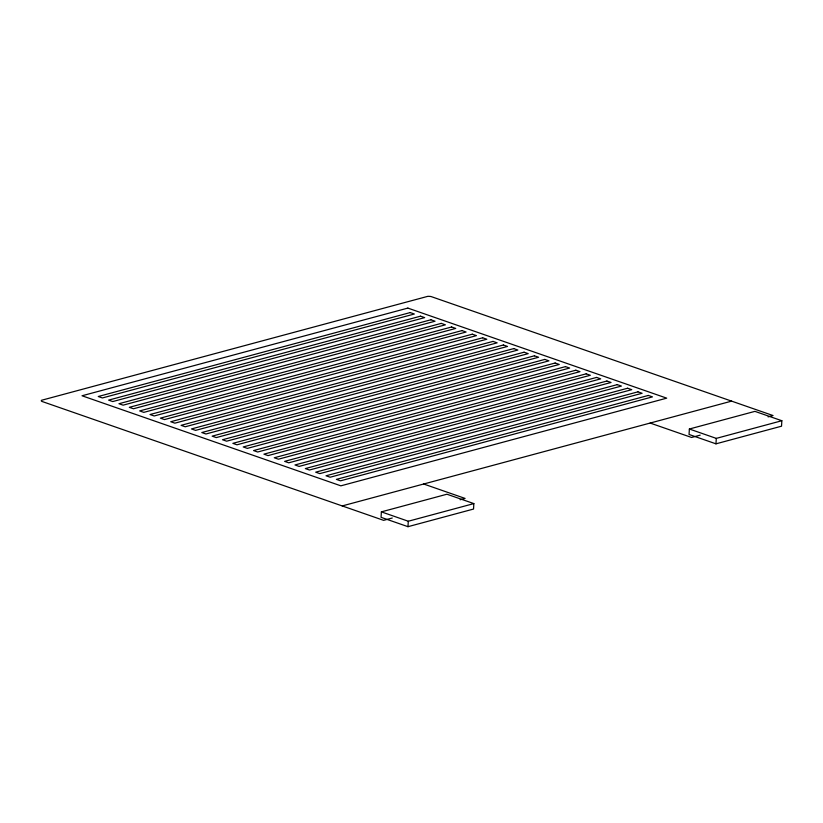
<?xml version="1.0" encoding="UTF-8"?>
<svg xmlns="http://www.w3.org/2000/svg" width="823" height="823" viewBox="0 0 823 823"><rect width="100%" height="100%" fill="white"/><g stroke="black" fill="none" stroke-linecap="round" stroke-linejoin="round"><path stroke-width="1.23" d="M381.378 511.865L381.059 517.328L407.982 526.689L473.544 509.046L473.853 503.594L446.94 494.222L381.378 511.865L408.29 521.237L473.853 503.594M407.982 526.689L408.29 521.237M689.365 429.009L689.057 434.472L715.969 443.834L781.531 426.191L781.85 420.728L754.928 411.366L689.365 429.009L716.288 438.381L781.85 420.728M715.969 443.834L716.288 438.381M342.203 505.929L731.616 401.13M392.262 518.017L383.621 520.342L42.251 401.542A3.652 1.121 3.3 0 1 41.387 401.11L41.304 400.441A2.562 0.792 3.3 0 1 41.87 400.184L427.312 296.465A2.562 0.792 3.3 0 1 428.207 296.321L430.357 296.434A3.652 1.121 3.3 0 1 431.653 296.753L773.034 415.543L768.096 416.87M460.15 499.746L465.077 498.419L423.67 484.006M700.208 435.141L691.577 437.466L650.16 423.053M407.858 308.09L82.033 395.77L340.866 485.837L666.702 398.157L407.858 308.09M410.183 312.575L98.256 396.511L102.402 397.951L414.329 314.016L410.183 312.575M420.543 316.176L108.615 400.122L112.751 401.562L424.678 317.616L420.543 316.176M430.892 319.777L118.965 403.723L123.111 405.163L435.038 321.217L430.892 319.777M441.241 323.388L129.324 407.323L133.46 408.764L445.387 324.828L441.241 323.388M451.601 326.988L139.673 410.924L143.819 412.364L455.736 328.428L451.601 326.988M461.95 330.589L150.023 414.525L154.168 415.975L466.096 332.029L461.95 330.589M472.309 334.189L160.382 418.135L164.518 419.576L476.445 335.63L472.309 334.189M482.659 337.79L170.731 421.736L174.877 423.176L486.805 339.23L482.659 337.79M493.008 341.401L181.091 425.337L185.226 426.777L497.154 342.841L493.008 341.401M503.367 345.002L191.44 428.937L195.586 430.378L507.503 346.442L503.367 345.002M513.717 348.602L201.789 432.548L205.935 433.988L517.862 350.042L513.717 348.602M524.076 352.203L212.149 436.149L216.284 437.589L528.212 353.643L524.076 352.203M534.425 355.803L222.498 439.749L226.644 441.19L538.571 357.254L534.425 355.803M544.775 359.414L232.858 443.35L236.993 444.79L548.92 360.855L544.775 359.414M555.134 363.015L243.207 446.951L247.353 448.391L559.27 364.455L555.134 363.015M565.483 366.616L253.566 450.562L257.702 452.002L569.629 368.056L565.483 366.616M575.843 370.216L263.916 454.162L268.051 455.603L579.978 371.657L575.843 370.216M586.192 373.827L274.265 457.763L278.411 459.203L590.338 375.267L586.192 373.827M596.552 377.428L284.624 461.364L288.76 462.804L600.687 378.868L596.552 377.428M606.901 381.028L294.973 464.964L299.119 466.415L611.047 382.469L606.901 381.028M617.25 384.629L305.333 468.575L309.469 470.015L621.396 386.069L617.25 384.629M627.61 388.23L315.682 472.176L319.828 473.616L631.745 389.67L627.61 388.23M637.959 391.841L326.031 475.776L330.177 477.217L642.105 393.281L637.959 391.841M648.318 395.441L336.391 479.377L340.527 480.817L652.454 396.881L648.318 395.441"/></g></svg>
